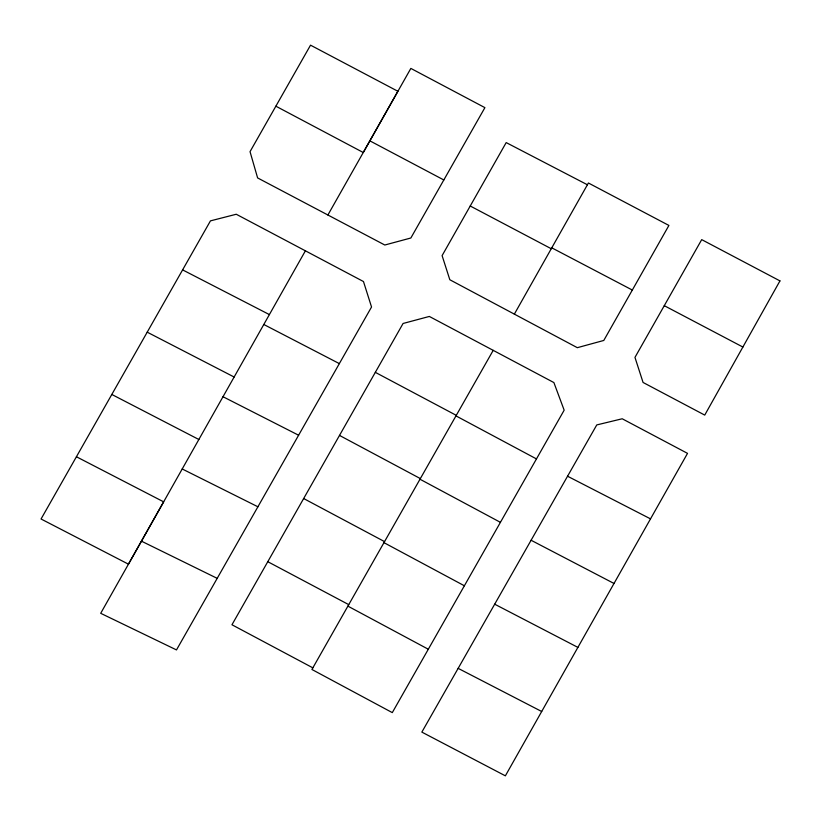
<?xml version="1.0" encoding="UTF-8"?>
<svg xmlns="http://www.w3.org/2000/svg" width="821" height="821" viewBox="0 0 821 821"><rect width="100%" height="100%" fill="white"/><g stroke="black" fill="none" stroke-linecap="round" stroke-linejoin="round"><path stroke-width="1.23" d="M305.402 250.816L100.706 613.308L176.484 649.924L371.544 307.003L363.477 281.541L236.263 214.25L210.453 220.87L41.05 518.995L128.445 564.171L163.666 501.847L76.415 456.753M514.357 314.125L551.774 247.829L632.324 290.049M577.892 647.389L505.367 775.835L421.85 732.106L596.764 424.929L622.215 418.772L687.526 453.366L577.892 647.389L494.694 604.194M327.897 214.999L410.849 68.41L484.903 107.643L410.859 237.998L384.803 245.017L257.609 177.921L250.036 151.659L310.533 45.165L397.898 91.285L363.272 152.511L275.866 106.186M493.216 350.331L311.918 669.474L392.294 712.618L564.16 410.182L553.888 382.565L429.342 316.444L403.08 323.474L231.963 624.76L312.842 667.842M141.448 541.162L217.196 578.353M182.211 468.965L257.907 506.783M223.014 396.728L298.608 435.222M567.557 476.231L650.53 518.872M182.601 269.883L269.411 314.597M147.205 332.166L234.139 377.024M458.159 668.356L541.696 711.499M263.828 324.5L339.35 363.611M111.81 394.46L198.856 439.502M587.415 184.776L506.188 142.587L442.098 255.618L449.826 279.745L577.327 347.683L603.784 340.458L668.91 225.436L588.411 183.001L551.26 248.732L470.228 205.999M531.105 540.259L614.026 583.474M664.271 305.679L742.902 347.047M369.861 140.843L443.822 179.963M375.32 372.344L456.26 415.334M267.79 561.697L348.751 604.636M339.504 435.417L420.331 478.581M303.657 498.532L384.536 541.614M455.953 415.878L536.462 458.918M419.972 479.218L500.42 522.341M383.951 542.65L464.378 585.773M347.899 606.134L428.305 649.237M779.95 280.895L704.736 415.098L643.069 382.463L634.961 357.392L701.709 239.629L779.95 280.895"/></g></svg>
